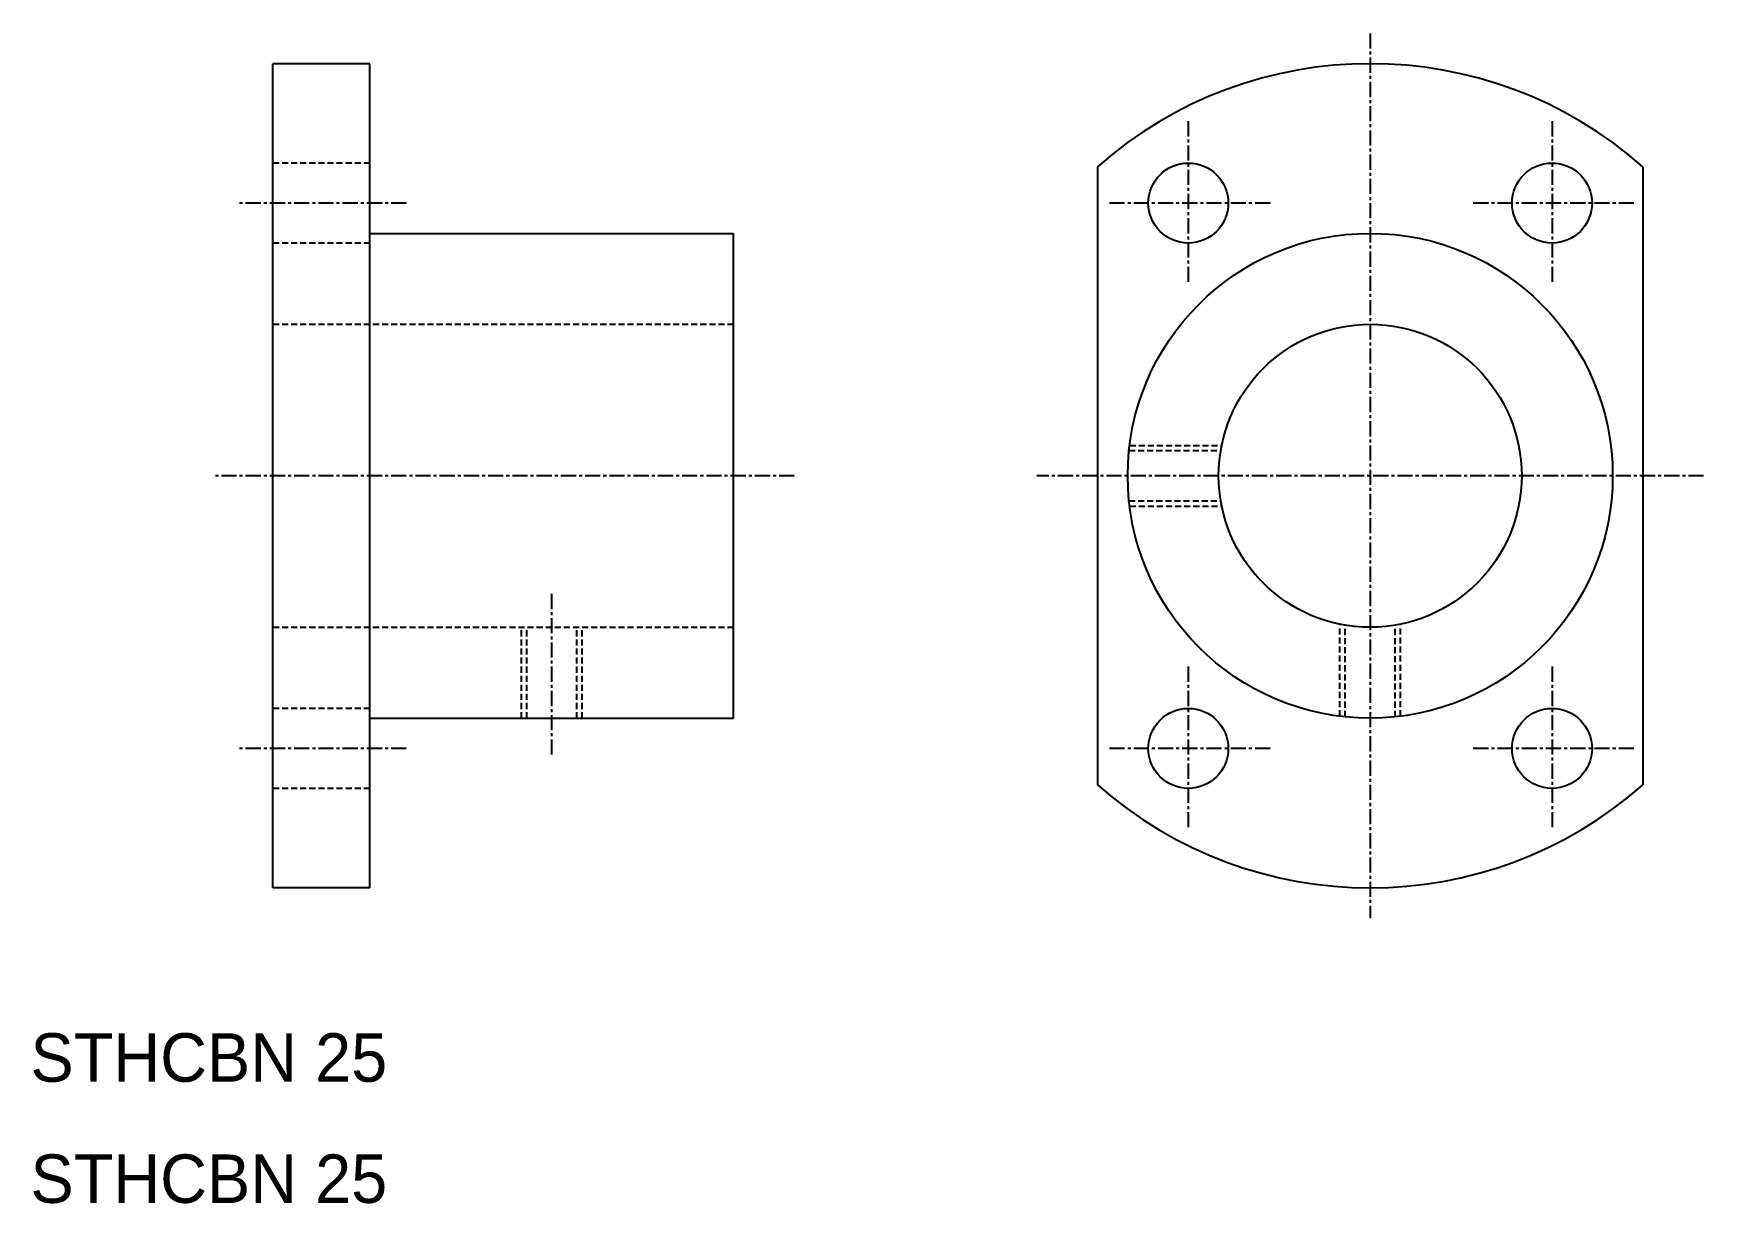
# Model space of a CAD drawing. Extents: x 10 to 148, y 10 to 106.
import ezdxf

# ---------------------------------------------------------------- set-up
doc = ezdxf.new("R2010")
doc.units = 0
doc.linetypes.add('CENTER', pattern=[2, 1.25, -0.25, 0.25, -0.25])
doc.linetypes.add('DASHED', pattern=[0.75, 0.5, -0.25])
doc.layers.get('0').update_dxf_attribs({"linetype": 'CONTINUOUS'})
doc.layers.add('CENTER', color=1, linetype='CENTER')

msp = doc.modelspace()

# ---------------------------------------------------------------- linework, layer by layer
at = {"color": 7, "linetype": 'CONTINUOUS'}
for p, q in [((30, 36), (30, 104)), ((38, 104), (30, 104)), ((38, 36), (38, 104)), ((98, 95.49), (98, 44.51)), ((143, 95.49), (143, 44.51)), ((38, 90), (68, 90)), ((68, 50), (68, 90)), ((38, 50), (68, 50)), ((38, 36), (30, 36))]:
    msp.add_line(p, q, dxfattribs=at)
at = {"color": 3, "linetype": 'DASHED'}
for p, q in [((38, 95.8), (30, 95.8)), ((38, 89.2), (30, 89.2)), ((30, 82.5), (68, 82.5)), ((100.61, 72.07), (108.17, 72.07)), ((100.66, 72.5), (108.25, 72.5)), ((100.61, 67.93), (108.17, 67.93)), ((100.66, 67.5), (108.25, 67.5)), ((30, 57.5), (68, 57.5)), ((50.5, 50), (50.5, 57.5)), ((50.93, 50), (50.93, 57.5)), ((55.07, 50), (55.07, 57.5)), ((55.5, 50), (55.5, 57.5)), ((118, 50.16), (118, 57.75)), ((118.43, 50.11), (118.43, 57.67)), ((122.57, 50.11), (122.57, 57.67)), ((123, 50.16), (123, 57.75)), ((38, 50.8), (30, 50.8)), ((38, 44.2), (30, 44.2))]:
    msp.add_line(p, q, dxfattribs=at)
at = {"color": 7, "linetype": 'CONTINUOUS'}
for centre, radius in [((105.5, 92.5), 3.3), ((135.5, 92.5), 3.3), ((120.5, 70), 20), ((120.5, 70), 12.5), ((105.5, 47.5), 3.3), ((135.5, 47.5), 3.3)]:
    msp.add_circle(centre, radius, dxfattribs=at)
for start, end in [(48.5654, 131.4346), (228.5654, 311.4346)]:
    msp.add_arc((120.5, 70), 34, start, end, dxfattribs=at)
at = {"layer": 'CENTER', "color": 1, "linetype": 'CENTER'}
for p, q in [((120.5, 106.5), (120.5, 33.5)), ((105.5, 99.25), (105.5, 85.75)), ((135.5, 99.25), (135.5, 85.75)), ((41, 92.5), (27, 92.5)), ((112.25, 92.5), (98.75, 92.5)), ((142.25, 92.5), (128.75, 92.5)), ((73, 70), (25, 70)), ((148, 70), (93, 70)), ((53, 47), (53, 60.5)), ((105.5, 54.25), (105.5, 40.75)), ((135.5, 54.25), (135.5, 40.75)), ((41, 47.5), (27, 47.5)), ((112.25, 47.5), (98.75, 47.5)), ((142.25, 47.5), (128.75, 47.5))]:
    msp.add_line(p, q, dxfattribs=at)

# ---------------------------------------------------------------- texts
at = {"color": 7, "linetype": 'CONTINUOUS'}
for p in [(10, 20), (10, 10)]:
    msp.add_text('STHCBN 25', height=4, dxfattribs=at).set_placement(p)

doc.saveas('drawing.dxf')
